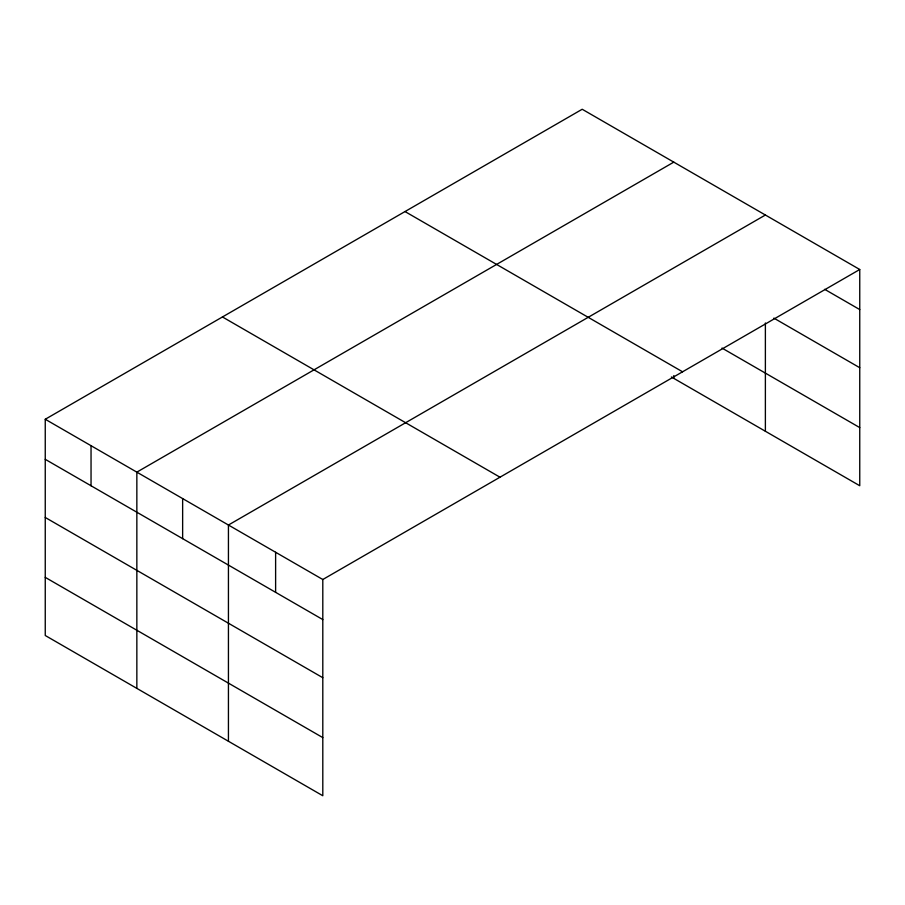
<?xml version="1.0" encoding="UTF-8"?>
<svg xmlns="http://www.w3.org/2000/svg" width="905" height="905" viewBox="0 0 905 905"><rect width="100%" height="100%" fill="white"/><g stroke="black" fill="none" stroke-linecap="round" stroke-linejoin="round"><path stroke-width="1.36" d="M859.75 269.498L582.198 109.256L45.25 419.264L45.25 635.502L322.802 795.744L322.802 579.505L859.75 269.498L859.75 485.736L671.386 376.989M673.795 162.131L136.847 472.139L136.847 688.377M765.381 215.017L228.433 525.024L228.433 741.263M824.67 289.317L859.75 309.578M773.854 318.119L859.75 367.713M721.998 348.074L859.75 427.601M405.01 211.555L682.562 371.797M222.438 316.954L499.99 477.207M45.25 419.264L322.802 579.505M45.25 459.333L322.802 619.574M45.25 517.468L322.802 677.709M45.25 577.367L322.802 737.609M765.381 322.972L765.381 431.255M673.795 375.609L673.795 378.381M275.618 552.265L275.618 592.334M182.64 498.576L182.64 538.656M91.043 445.701L91.043 485.781"/></g></svg>
